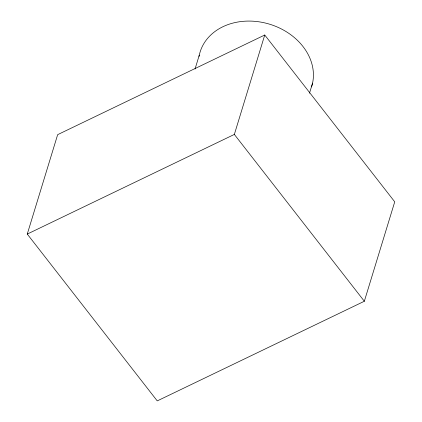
<?xml version="1.0" encoding="UTF-8"?>
<svg xmlns="http://www.w3.org/2000/svg" width="422" height="422" viewBox="0 0 422 422"><rect width="100%" height="100%" fill="white"/><g stroke="black" fill="none" stroke-linecap="round" stroke-linejoin="round"><path stroke-width="0.63" d="M27.266 234.073L57.661 134.66L264.747 35.01L394.734 201.832L364.339 301.25L157.253 400.9L27.266 234.073L234.352 134.423L264.747 35.01M195.038 69.023L199.268 55.176M309.49 93.199L312.565 83.134M234.352 134.423L364.339 301.25M199.02 56.442A58.394 47 17 0 1 267.384 23.553A58.394 47 17 0 1 311.557 86.874"/></g></svg>
